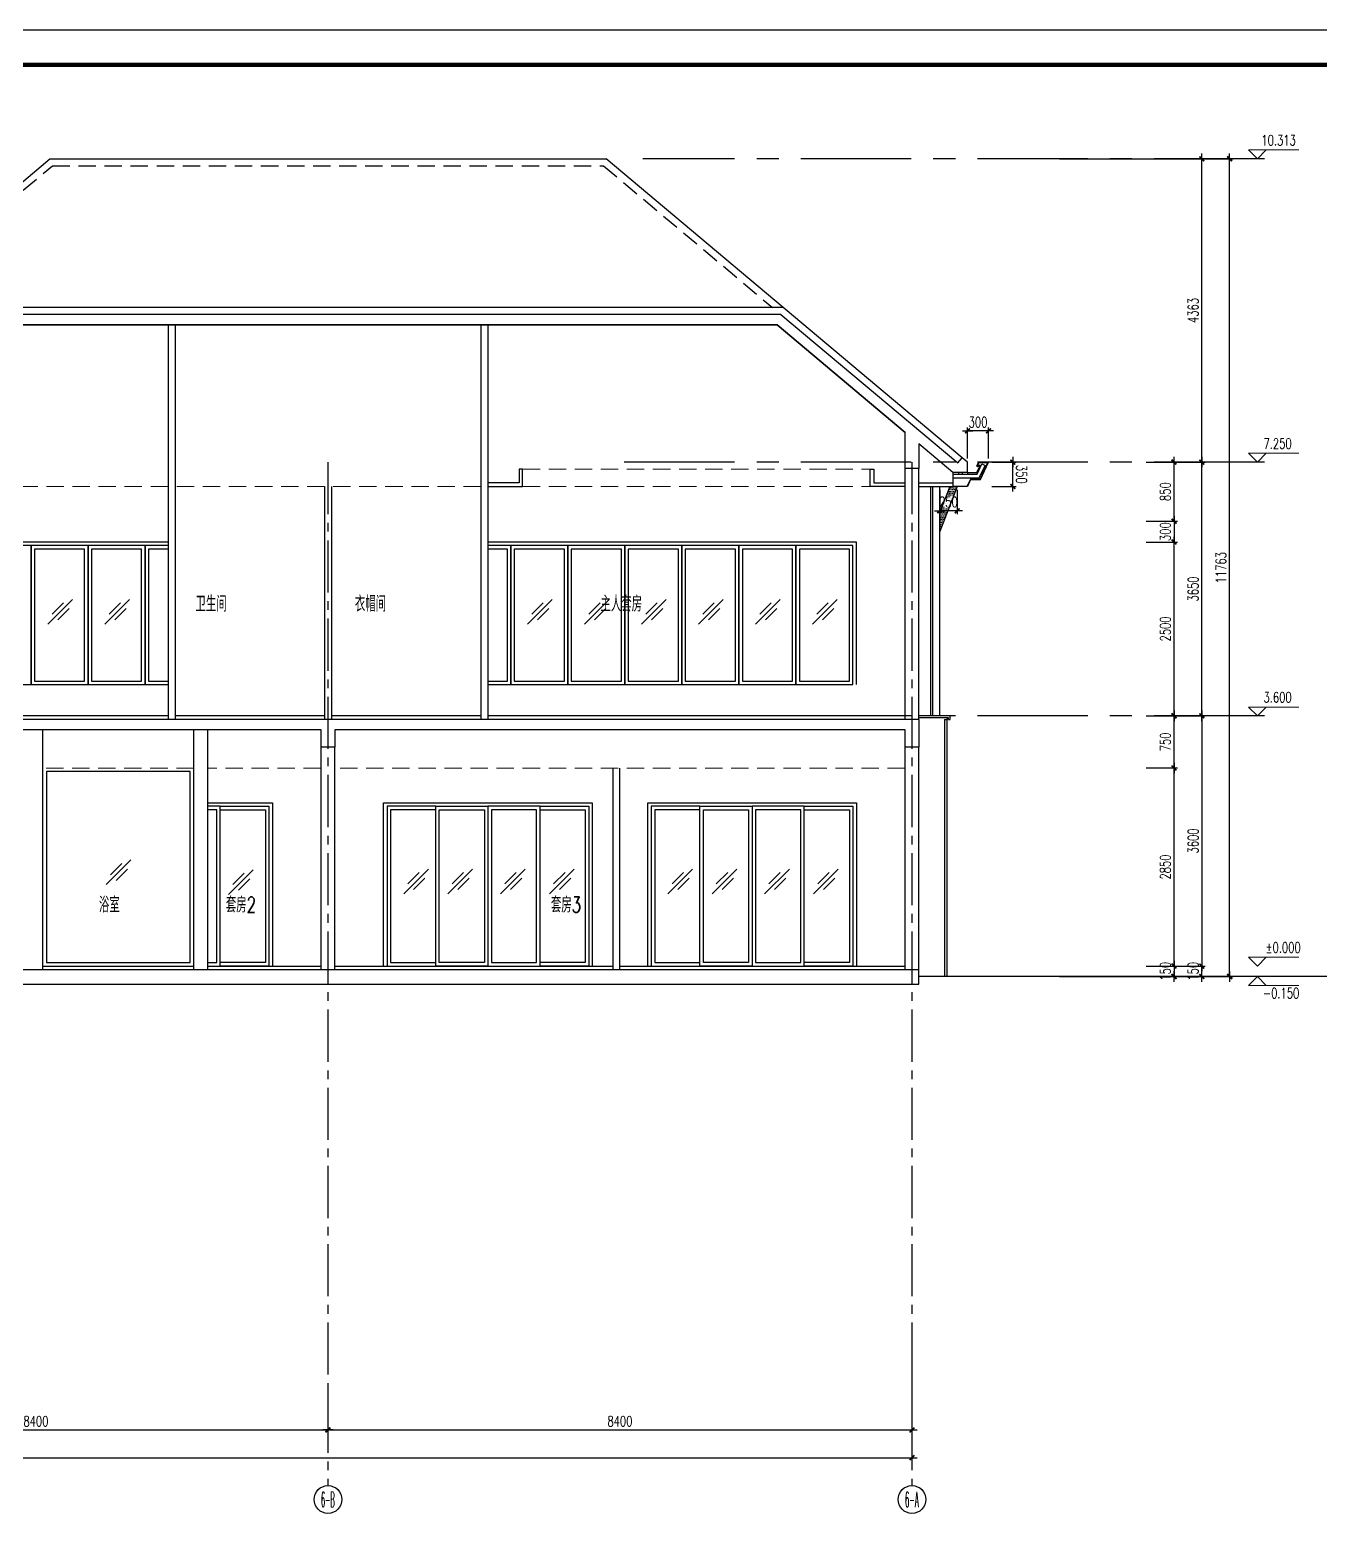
# Model space of a CAD drawing. Extents: x -395226 to -176901, y -140672 to 68263.
# Drawn here: x -244335 to -225782, y -106974 to -85367 of the extents above; entities that cross this region are included whole.
import ezdxf
from ezdxf.enums import TextEntityAlignment as Align

# ---------------------------------------------------------------- set-up
doc = ezdxf.new("R2010")
doc.units = 0
doc.header["$LTSCALE"] = 1000
doc.header["$MEASUREMENT"] = 0
for name, pattern in [('ACAD_ISO08W100', [36, 24, -3, 6, -3]), ('CENTER', [50.8, 31.75, -6.35, 6.35, -6.35]), ('HIDDEN', [0.375, 0.25, -0.125]), ('Plans$0$CENTER2', [1.125, 0.75, -0.125, 0.125, -0.125])]:
    doc.linetypes.add(name, pattern=pattern)
doc.layers.get('0').update_dxf_attribs({"linetype": 'CONTINUOUS'})
doc.layers.get('Defpoints').update_dxf_attribs({"linetype": 'CONTINUOUS'})
for name, color, linetype in [('A-AXIS', 3, 'CONTINUOUS'), ('A-AXIS-TEXT', 7, 'CONTINUOUS'), ('A-COLUMN', 1, 'CONTINUOUS'), ('A-DIM', 201, 'CONTINUOUS'), ('A-DOTE', 8, 'ACAD_ISO08W100'), ('A-FACADE', 5, 'CONTINUOUS'), ('A-FACADE-hatch', 252, 'CONTINUOUS'), ('A-FIN-GRAN', 34, 'CONTINUOUS'), ('A-FIN-METAL', 150, 'CONTINUOUS'), ('A-LINE', 8, 'CONTINUOUS'), ('A-PUB-DIM', 3, 'CONTINUOUS'), ('A-ROOF', 7, 'CONTINUOUS'), ('A-SITE', 7, 'CONTINUOUS'), ('A-TEXT-CN', 31, 'CONTINUOUS'), ('A-WINDOW', 4, 'CONTINUOUS'), ('FIN 03', 2, 'CONTINUOUS'), ('Plans$0$Grid', 9, 'Plans$0$CENTER2'), ('图框', 7, 'CONTINUOUS')]:
    doc.layers.add(name, color=color, linetype=linetype)
doc.layers.add('A-LEVEL', color=135, linetype='CONTINUOUS', lineweight=0)
doc.layers.add('A-STAIR', color=30, linetype='CONTINUOUS', lineweight=0)
doc.styles.add('COMPLEX', font='COMPLEX')
doc.styles.add('DIM_FONT', font='SIMPLEX', dxfattribs={"width": 0.7, "bigfont": 'GBCBIG'})
doc.styles.add('PRC-S', font='tjromans.shx', dxfattribs={"width": 0.7, "bigfont": 'tjhztxt.shx'})
doc.styles.add('TJHZTXT', font='tjromans.shx', dxfattribs={"width": 0.8, "bigfont": 'tjhztxt.shx'})
doc.styles.add('zjz', font='tjromans.shx', dxfattribs={"width": 0.7, "height": 500, "bigfont": 'tjhztxt.shx'})
doc.dimstyles.new('DIM100', dxfattribs={"dimscale": 100, "dimtxt": 3, "dimasz": 0.01, "dimexe": 1, "dimexo": 1, "dimgap": 1, "dimtad": 1, "dimdec": 0, "dimzin": 0, "dimdsep": 46, "dimtxsty": 'DIM_FONT', "dimblk1": '_DIMX', "dimblk2": '_DIMX', "dimsah": 1, "dimcen": 0.01, "dimclrd": 256, "dimclre": 256, "dimclrt": 7, "dimadec": 0, "dimazin": 0, "dimtfac": 1, "dimtdec": 0, "dimtix": 1, "dimtmove": 2, "dimatfit": 3, "dimldrblk": '_DIMX', "dimfxl": 0, "dimtolj": 1, "dimtzin": 5, "dimarcsym": 0})

# ---------------------------------------------------------------- blocks, each defined once
blk = doc.blocks.new('glass hatch')
at = {"color": 9}
for p, q in [((0, 0), (355, 355)), ((61, 143), (225, 306)), ((143, 61), (306, 225))]:
    blk.add_line(p, q, dxfattribs=at)
blk = doc.blocks.new('A$C2728210C')
for p, q in [((-930, 2350), (0, 2350)), ((0, 2350), (0, 0))]:
    blk.add_line(p, q)
for points in [[(-930, 0), (-750, 0), (-750, 2300), (-930, 2300)], [(-930, 50), (-800, 50), (-800, 2250), (-930, 2250)], [(-750, 2300), (-50, 2300), (-50, 0), (-750, 0)], [(-750, 2250), (-100, 2250), (-100, 50), (-750, 50)]]:
    blk.add_lwpolyline(points)
blk = doc.blocks.new('A$C53DC7198')
for p, q in [((0, 0), (0, 2350)), ((0, 2350), (3000, 2350)), ((3000, 2350), (3000, 0))]:
    blk.add_line(p, q)
at = {"color": 1}
blk.add_line((0, 0), (3000, 0), dxfattribs=at)
for points in [[(750, 2300), (50, 2300), (50, 0), (750, 0)], [(750, 2250), (100, 2250), (100, 50), (750, 50)], [(2250, 2300), (2950, 2300), (2950, 0), (2250, 0)], [(2250, 2250), (2900, 2250), (2900, 50), (2250, 50)]]:
    blk.add_lwpolyline(points)
for points in [[(750, 2300), (1500, 2300), (1500, 0), (750, 0)], [(800, 2250), (1450, 2250), (1450, 50), (800, 50)], [(2250, 2300), (1500, 2300), (1500, 0), (2250, 0)], [(2200, 2250), (1550, 2250), (1550, 50), (2200, 50)]]:
    blk.add_lwpolyline(points, close=True)
at = {"color": 9}
for p in [(289, 1040), (925, 1040), (1681, 1040), (2385, 1040)]:
    blk.add_blockref('glass hatch', p, dxfattribs=at)
blk = doc.blocks.new('_DIMX')
blk.add_line((-150, 0), (150, 0))
at = {"const_width": 50}
blk.add_lwpolyline([(-70, -70), (70, 70)], dxfattribs=at)
blk = doc.blocks.new('*D835')
at = {"layer": 'A-PUB-DIM', "lineweight": -2}
for p, q in [((-229529, -87220), (-227031, -87220)), ((-227081, -98983), (-227081, -87221)), ((-229529, -98983), (-227031, -98983))]:
    blk.add_line(p, q, dxfattribs=at)
at = {"layer": 'Defpoints', "color": 0}
for p in [(-229579, -87220), (-227081, -87220), (-229579, -98983)]:
    blk.add_point(p, dxfattribs=at)
at = {"layer": 'A-PUB-DIM', "lineweight": -2, "xscale": 0.5, "yscale": 0.5, "zscale": 0.5}
for p, rotation in [((-227081, -87220), 90), ((-227081, -98983), 270)]:
    blk.add_blockref('_DIMX', p, dxfattribs=dict(at, rotation=rotation))
at = {"layer": 'A-PUB-DIM', "insert": (-227206, -93102), "char_height": 150, "attachment_point": 5, "rotation": 90, "style": 'DIM_FONT'}
blk.add_mtext('\\A1;11763', dxfattribs=at)
blk = doc.blocks.new('*D836')
at = {"layer": 'A-PUB-DIM', "lineweight": -2}
for p, q in [((-228029, -95233), (-227431, -95233)), ((-227481, -95234), (-227481, -98833)), ((-228029, -98833), (-227431, -98833))]:
    blk.add_line(p, q, dxfattribs=at)
at = {"layer": 'Defpoints', "color": 0}
for p in [(-228079, -95233), (-228079, -98833), (-227481, -98833)]:
    blk.add_point(p, dxfattribs=at)
at = {"layer": 'A-PUB-DIM', "lineweight": -2, "xscale": 0.5, "yscale": 0.5, "zscale": 0.5}
for p, rotation in [((-227481, -95233), 90), ((-227481, -98833), 270)]:
    blk.add_blockref('_DIMX', p, dxfattribs=dict(at, rotation=rotation))
at = {"layer": 'A-PUB-DIM', "insert": (-227606, -97033), "char_height": 150, "attachment_point": 5, "rotation": 90, "style": 'DIM_FONT'}
blk.add_mtext('\\A1;3600', dxfattribs=at)
blk = doc.blocks.new('*D837')
at = {"layer": 'A-PUB-DIM', "lineweight": -2}
for p, q in [((-228029, -91583), (-227431, -91583)), ((-227481, -95233), (-227481, -91584)), ((-228029, -95233), (-227431, -95233))]:
    blk.add_line(p, q, dxfattribs=at)
at = {"layer": 'Defpoints', "color": 0}
for p in [(-228079, -91583), (-227481, -91583), (-228079, -95233)]:
    blk.add_point(p, dxfattribs=at)
at = {"layer": 'A-PUB-DIM', "lineweight": -2, "xscale": 0.5, "yscale": 0.5, "zscale": 0.5}
for p, rotation in [((-227481, -91583), 90), ((-227481, -95233), 270)]:
    blk.add_blockref('_DIMX', p, dxfattribs=dict(at, rotation=rotation))
at = {"layer": 'A-PUB-DIM', "insert": (-227606, -93408), "char_height": 150, "attachment_point": 5, "rotation": 90, "style": 'DIM_FONT'}
blk.add_mtext('\\A1;3650', dxfattribs=at)
blk = doc.blocks.new('A$C27EA7CCC')
at = {"layer": 'A-LEVEL', "linetype": 'ByBlock'}
blk.add_lwpolyline([(1018, 509), (509, 0), (0, 509), (2880, 509)], dxfattribs=at)
at = {"layer": 'A-LEVEL', "style": 'zjz', "width": 0.7}
for tag, p in [('-6.000（建筑）', (3635, 1346)), ('-6.300（结构）', (3635, 645))]:
    blk.add_attdef(tag, text='', height=600, dxfattribs=at).set_placement(p, align=Align.RIGHT)
blk = doc.blocks.new('*D838')
at = {"layer": 'A-PUB-DIM', "lineweight": -2}
for p, q in [((-228029, -98833), (-227431, -98833)), ((-227481, -98833), (-227481, -98832)), ((-227481, -98983), (-227481, -98833)), ((-228029, -98983), (-227431, -98983)), ((-227481, -98984), (-227481, -98984))]:
    blk.add_line(p, q, dxfattribs=at)
at = {"layer": 'Defpoints', "color": 0}
for p in [(-228079, -98833), (-227481, -98833), (-228079, -98983)]:
    blk.add_point(p, dxfattribs=at)
at = {"layer": 'A-PUB-DIM', "lineweight": -2, "xscale": 0.5, "yscale": 0.5, "zscale": 0.5}
for p, rotation in [((-227481, -98833), 270), ((-227481, -98983), 90)]:
    blk.add_blockref('_DIMX', p, dxfattribs=dict(at, rotation=rotation))
at = {"layer": 'A-PUB-DIM', "insert": (-227606, -98908), "char_height": 150, "attachment_point": 5, "rotation": 90, "style": 'DIM_FONT'}
blk.add_mtext('\\A1;150', dxfattribs=at)
blk = doc.blocks.new('*D839')
at = {"layer": 'A-DIM', "lineweight": -2}
for p, q in [((-228281, -95983), (-227831, -95983)), ((-227881, -98833), (-227881, -95984)), ((-228281, -98833), (-227831, -98833))]:
    blk.add_line(p, q, dxfattribs=at)
at = {"layer": 'Defpoints', "color": 0}
for p in [(-228331, -95983), (-227881, -95983), (-228331, -98833)]:
    blk.add_point(p, dxfattribs=at)
at = {"layer": 'A-DIM', "lineweight": -2, "xscale": 0.5, "yscale": 0.5, "zscale": 0.5}
for p, rotation in [((-227881, -95983), 90), ((-227881, -98833), 270)]:
    blk.add_blockref('_DIMX', p, dxfattribs=dict(at, rotation=rotation))
at = {"layer": 'A-DIM', "insert": (-228006, -97408), "char_height": 150, "attachment_point": 5, "rotation": 90, "style": 'DIM_FONT'}
blk.add_mtext('\\A1;2850', dxfattribs=at)
blk = doc.blocks.new('*D840')
at = {"layer": 'A-DIM', "lineweight": -2}
for p, q in [((-228281, -95233), (-227831, -95233)), ((-227881, -95983), (-227881, -95234)), ((-228281, -95983), (-227831, -95983))]:
    blk.add_line(p, q, dxfattribs=at)
at = {"layer": 'Defpoints', "color": 0}
for p in [(-228331, -95233), (-227881, -95233), (-228331, -95983)]:
    blk.add_point(p, dxfattribs=at)
at = {"layer": 'A-DIM', "lineweight": -2, "xscale": 0.5, "yscale": 0.5, "zscale": 0.5}
for p, rotation in [((-227881, -95233), 90), ((-227881, -95983), 270)]:
    blk.add_blockref('_DIMX', p, dxfattribs=dict(at, rotation=rotation))
at = {"layer": 'A-DIM', "insert": (-228006, -95608), "char_height": 150, "attachment_point": 5, "rotation": 90, "style": 'DIM_FONT'}
blk.add_mtext('\\A1;750', dxfattribs=at)
blk = doc.blocks.new('*D841')
at = {"layer": 'A-PUB-DIM', "lineweight": -2}
for p, q in [((-228029, -87220), (-227431, -87220)), ((-227481, -91583), (-227481, -87221)), ((-228029, -91583), (-227431, -91583))]:
    blk.add_line(p, q, dxfattribs=at)
at = {"layer": 'Defpoints', "color": 0}
for p in [(-228079, -87220), (-227481, -87220), (-228079, -91583)]:
    blk.add_point(p, dxfattribs=at)
at = {"layer": 'A-PUB-DIM', "lineweight": -2, "xscale": 0.5, "yscale": 0.5, "zscale": 0.5}
for p, rotation in [((-227481, -87220), 90), ((-227481, -91583), 270)]:
    blk.add_blockref('_DIMX', p, dxfattribs=dict(at, rotation=rotation))
at = {"layer": 'A-PUB-DIM', "insert": (-227606, -89402), "char_height": 150, "attachment_point": 5, "rotation": 90, "style": 'DIM_FONT'}
blk.add_mtext('\\A1;4363', dxfattribs=at)
blk = doc.blocks.new('*D860')
at = {"layer": 'A-DIM', "lineweight": -2}
for p, q in [((-228281, -98833), (-227831, -98833)), ((-227881, -98833), (-227881, -98832)), ((-227881, -98833), (-227881, -98983)), ((-228281, -98983), (-227831, -98983)), ((-227881, -98984), (-227881, -98984))]:
    blk.add_line(p, q, dxfattribs=at)
at = {"layer": 'Defpoints', "color": 0}
for p in [(-228331, -98833), (-228331, -98983), (-227881, -98983)]:
    blk.add_point(p, dxfattribs=at)
at = {"layer": 'A-DIM', "lineweight": -2, "xscale": 0.5, "yscale": 0.5, "zscale": 0.5}
for p, rotation in [((-227881, -98833), 270), ((-227881, -98983), 90)]:
    blk.add_blockref('_DIMX', p, dxfattribs=dict(at, rotation=rotation))
at = {"layer": 'A-DIM', "insert": (-228006, -98908), "char_height": 150, "attachment_point": 5, "rotation": 90, "style": 'DIM_FONT'}
blk.add_mtext('\\A1;150', dxfattribs=at)
blk = doc.blocks.new('*D865')
at = {"layer": 'A-DIM', "lineweight": -2}
for p, q in [((-228281, -92733), (-227831, -92733)), ((-227881, -95233), (-227881, -92734)), ((-228281, -95233), (-227831, -95233))]:
    blk.add_line(p, q, dxfattribs=at)
at = {"layer": 'Defpoints', "color": 0}
for p in [(-228331, -92733), (-227881, -92733), (-228331, -95233)]:
    blk.add_point(p, dxfattribs=at)
at = {"layer": 'A-DIM', "lineweight": -2, "xscale": 0.5, "yscale": 0.5, "zscale": 0.5}
for p, rotation in [((-227881, -92733), 90), ((-227881, -95233), 270)]:
    blk.add_blockref('_DIMX', p, dxfattribs=dict(at, rotation=rotation))
at = {"layer": 'A-DIM', "insert": (-228006, -93983), "char_height": 150, "attachment_point": 5, "rotation": 90, "style": 'DIM_FONT'}
blk.add_mtext('\\A1;2500', dxfattribs=at)
blk = doc.blocks.new('*D863')
at = {"layer": 'A-DIM', "lineweight": -2}
for p, q in [((-228281, -92433), (-227831, -92433)), ((-227881, -92433), (-227881, -92432)), ((-227881, -92433), (-227881, -92733)), ((-228281, -92733), (-227831, -92733)), ((-227881, -92734), (-227881, -92734))]:
    blk.add_line(p, q, dxfattribs=at)
at = {"layer": 'Defpoints', "color": 0}
for p in [(-228331, -92433), (-228331, -92733), (-227881, -92733)]:
    blk.add_point(p, dxfattribs=at)
at = {"layer": 'A-DIM', "lineweight": -2, "xscale": 0.5, "yscale": 0.5, "zscale": 0.5}
for p, rotation in [((-227881, -92433), 270), ((-227881, -92733), 90)]:
    blk.add_blockref('_DIMX', p, dxfattribs=dict(at, rotation=rotation))
at = {"layer": 'A-DIM', "insert": (-228006, -92583), "char_height": 150, "attachment_point": 5, "rotation": 90, "style": 'DIM_FONT'}
blk.add_mtext('\\A1;300', dxfattribs=at)
blk = doc.blocks.new('*D864')
at = {"layer": 'A-DIM', "lineweight": -2}
for p, q in [((-228281, -91583), (-227831, -91583)), ((-227881, -92433), (-227881, -91584)), ((-228281, -92433), (-227831, -92433))]:
    blk.add_line(p, q, dxfattribs=at)
at = {"layer": 'Defpoints', "color": 0}
for p in [(-228331, -91583), (-227881, -91583), (-228331, -92433)]:
    blk.add_point(p, dxfattribs=at)
at = {"layer": 'A-DIM', "lineweight": -2, "xscale": 0.5, "yscale": 0.5, "zscale": 0.5}
for p, rotation in [((-227881, -91583), 90), ((-227881, -92433), 270)]:
    blk.add_blockref('_DIMX', p, dxfattribs=dict(at, rotation=rotation))
at = {"layer": 'A-DIM', "insert": (-228006, -92008), "char_height": 150, "attachment_point": 5, "rotation": 90, "style": 'DIM_FONT'}
blk.add_mtext('\\A1;850', dxfattribs=at)
blk = doc.blocks.new('*D876')
at = {"layer": 'A-PUB-DIM', "lineweight": -2}
for p, q in [((-248450, -104956), (-248450, -105556)), ((-240050, -104956), (-240050, -105556)), ((-248449, -105506), (-240050, -105506))]:
    blk.add_line(p, q, dxfattribs=at)
at = {"layer": 'Defpoints', "color": 0}
for p in [(-248450, -104906), (-240050, -104906), (-240050, -105506)]:
    blk.add_point(p, dxfattribs=at)
at = {"layer": 'A-PUB-DIM', "lineweight": -2, "xscale": 0.5, "yscale": 0.5, "zscale": 0.5, "rotation": 180}
blk.add_blockref('_DIMX', (-248450, -105506), dxfattribs=at)
at = {"layer": 'A-PUB-DIM', "lineweight": -2, "xscale": 0.5, "yscale": 0.5, "zscale": 0.5}
blk.add_blockref('_DIMX', (-240050, -105506), dxfattribs=at)
at = {"layer": 'A-PUB-DIM', "insert": (-244250, -105381), "char_height": 150, "attachment_point": 5, "style": 'DIM_FONT'}
blk.add_mtext('\\A1;8400', dxfattribs=at)
blk = doc.blocks.new('*D877')
at = {"layer": 'A-PUB-DIM', "lineweight": -2}
for p, q in [((-240050, -104956), (-240050, -105556)), ((-231650, -104956), (-231650, -105556)), ((-240049, -105506), (-231650, -105506))]:
    blk.add_line(p, q, dxfattribs=at)
at = {"layer": 'Defpoints', "color": 0}
for p in [(-240050, -104906), (-231650, -104906), (-231650, -105506)]:
    blk.add_point(p, dxfattribs=at)
at = {"layer": 'A-PUB-DIM', "lineweight": -2, "xscale": 0.5, "yscale": 0.5, "zscale": 0.5, "rotation": 180}
blk.add_blockref('_DIMX', (-240050, -105506), dxfattribs=at)
at = {"layer": 'A-PUB-DIM', "lineweight": -2, "xscale": 0.5, "yscale": 0.5, "zscale": 0.5}
blk.add_blockref('_DIMX', (-231650, -105506), dxfattribs=at)
at = {"layer": 'A-PUB-DIM', "insert": (-235850, -105381), "char_height": 150, "attachment_point": 5, "style": 'DIM_FONT'}
blk.add_mtext('\\A1;8400', dxfattribs=at)
blk = doc.blocks.new('*D878')
at = {"layer": 'A-PUB-DIM', "lineweight": -2}
for p, q in [((-261890, -104648), (-261890, -105956)), ((-231650, -104648), (-231650, -105956)), ((-261889, -105906), (-231650, -105906))]:
    blk.add_line(p, q, dxfattribs=at)
at = {"layer": 'Defpoints', "color": 0}
for p in [(-261890, -104598), (-231650, -104598), (-231650, -105906)]:
    blk.add_point(p, dxfattribs=at)
at = {"layer": 'A-PUB-DIM', "lineweight": -2, "xscale": 0.5, "yscale": 0.5, "zscale": 0.5, "rotation": 180}
blk.add_blockref('_DIMX', (-261890, -105906), dxfattribs=at)
at = {"layer": 'A-PUB-DIM', "lineweight": -2, "xscale": 0.5, "yscale": 0.5, "zscale": 0.5}
blk.add_blockref('_DIMX', (-231650, -105906), dxfattribs=at)
at = {"layer": 'A-PUB-DIM', "insert": (-246770, -105781), "char_height": 150, "attachment_point": 5, "style": 'DIM_FONT'}
blk.add_mtext('\\A1;30240', dxfattribs=at)
blk = doc.blocks.new('_AXISO')
blk.add_circle((0, 0), 0.5)
at = {"layer": 'A-AXIS-TEXT', "style": 'COMPLEX', "width": 1.041667}
blk.add_attdef('A', text='', height=0.56, dxfattribs=at).set_placement((-0.25, -0.28), (0.25, -0.28), align=Align.FIT)
blk = doc.blocks.new('*D881')
at = {"layer": 'A-DIM', "lineweight": -2}
for p, q in [((-230500, -91583), (-230150, -91583)), ((-230200, -91583), (-230200, -91582)), ((-230200, -91933), (-230200, -91583)), ((-230500, -91933), (-230150, -91933)), ((-230200, -91934), (-230200, -91934))]:
    blk.add_line(p, q, dxfattribs=at)
at = {"layer": 'Defpoints', "color": 0}
for p in [(-230550, -91583), (-230200, -91583), (-230550, -91933)]:
    blk.add_point(p, dxfattribs=at)
at = {"layer": 'A-DIM', "lineweight": -2, "xscale": 0.5, "yscale": 0.5, "zscale": 0.5}
for p, rotation in [((-230200, -91583), 270), ((-230200, -91933), 90)]:
    blk.add_blockref('_DIMX', p, dxfattribs=dict(at, rotation=rotation))
at = {"layer": 'A-DIM', "insert": (-230075, -91758), "char_height": 150, "attachment_point": 5, "rotation": 270, "style": 'DIM_FONT'}
blk.add_mtext('\\A1;350', dxfattribs=at)
blk = doc.blocks.new('*D882')
at = {"layer": 'A-DIM', "lineweight": -2}
for p, q in [((-230850, -91133), (-230851, -91133)), ((-230850, -91533), (-230850, -91083)), ((-230550, -91133), (-230850, -91133)), ((-230550, -91533), (-230550, -91083)), ((-230549, -91133), (-230549, -91133))]:
    blk.add_line(p, q, dxfattribs=at)
at = {"layer": 'Defpoints', "color": 0}
for p in [(-230850, -91133), (-230850, -91583), (-230550, -91583)]:
    blk.add_point(p, dxfattribs=at)
at = {"layer": 'A-DIM', "lineweight": -2, "xscale": 0.5, "yscale": 0.5, "zscale": 0.5}
for p, rotation in [((-230850, -91133), 1.109377472894474e-11), ((-230550, -91133), 180.0000000000111)]:
    blk.add_blockref('_DIMX', p, dxfattribs=dict(at, rotation=rotation))
at = {"layer": 'A-DIM', "insert": (-230700, -91008), "char_height": 150, "attachment_point": 5, "style": 'DIM_FONT'}
blk.add_mtext('\\A1;300', dxfattribs=at)
blk = doc.blocks.new('*D887')
at = {"layer": 'A-DIM', "lineweight": -2}
for p, q in [((-231250, -91983), (-231250, -92333)), ((-231000, -91983), (-231000, -92333)), ((-231250, -92283), (-231251, -92283)), ((-231000, -92283), (-231250, -92283)), ((-230999, -92283), (-230999, -92283))]:
    blk.add_line(p, q, dxfattribs=at)
at = {"layer": 'Defpoints', "color": 0}
for p in [(-231250, -91933), (-231000, -91933), (-231250, -92283)]:
    blk.add_point(p, dxfattribs=at)
at = {"layer": 'A-DIM', "lineweight": -2, "xscale": 0.5, "yscale": 0.5, "zscale": 0.5}
for p, rotation in [((-231250, -92283), 4.669054272388442e-10), ((-231000, -92283), 180.0000000004669)]:
    blk.add_blockref('_DIMX', p, dxfattribs=dict(at, rotation=rotation))
at = {"layer": 'A-DIM', "insert": (-231125, -92158), "char_height": 150, "attachment_point": 5, "style": 'DIM_FONT'}
blk.add_mtext('\\A1;250', dxfattribs=at)
blk = doc.blocks.new('TJAD_TK_A0')
at = {"layer": '图框'}
blk.add_line((2162, 399.3), (973, 399.3), dxfattribs=at)
at = {"layer": '图框', "const_width": 1.2}
blk.add_lwpolyline([(2152, -431.7), (2152, 389.3), (998, 389.3), (998, -431.7)], close=True, dxfattribs=at)

msp = doc.modelspace()

# ---------------------------------------------------------------- hatches: boundary and pattern name
at = {"layer": 'A-FACADE-hatch'}
h = msp.add_hatch(dxfattribs=at)
h.set_pattern_fill('DOTS', color=256, scale=400, style=0)
h.set_pattern_definition([(180, (-230949.665, -105053.78), (-12.5, 25), [0, -25])])
h.paths.add_polyline_path([(-231106.8, -91933.4), (-230999.7, -91933.4), (-231249.7, -92583.4), (-231249.7, -92304.9)])

# ---------------------------------------------------------------- linework, layer by layer
at = {"layer": 'A-COLUMN'}
for p, q in [((-233536.1, -89459.8), (-246563.3, -89459.8)), ((-233590.7, -89609.8), (-231749.7, -91154.6)), ((-233536.1, -89459.8), (-230990.5, -91595.7)), ((-231059.8, -91733.4), (-231549.7, -91322.4)), ((-230990.5, -91595.7), (-230926.3, -91519.1)), ((-230849.7, -91733.4), (-231059.8, -91733.4)), ((-231549.7, -95283.4), (-258889.7, -95283.4)), ((-248549.7, -98883.4), (-231549.7, -98883.4)), ((-231549.7, -99093.4), (-231549.7, -98883.4))]:
    msp.add_line(p, q, dxfattribs=at)
for points in [[(-248349.7, -91154.6), (-246508.7, -89609.8), (-233590.7, -89609.8)], [(-231749.7, -91154.6), (-233590.7, -89609.8), (-246508.7, -89609.8)], [(-231549.7, -91322.4), (-231549.7, -91676.6), (-231749.7, -91676.6), (-231749.7, -91154.6)], [(-230849.7, -91733.4), (-230849.7, -91583.4), (-230926.3, -91519.1)], [(-231549.7, -95283.4), (-231549.7, -95683.4), (-231749.7, -95683.4), (-231749.7, -95433.4)], [(-240149.7, -95433.4), (-248349.7, -95433.4)], [(-239949.7, -95433.4), (-239949.7, -95683.4), (-240149.7, -95683.4), (-240149.7, -95433.4)], [(-231749.7, -95433.4), (-239949.7, -95433.4)], [(-249049.7, -103543.4), (-248249.7, -103543.4), (-248249.7, -99093.4), (-231549.7, -99093.4)]]:
    msp.add_lwpolyline(points, dxfattribs=at)
at = {"layer": 'A-DOTE', "linetype": 'CENTER', "ltscale": 0.05}
for p, q in [((-226580.5, -87220.1), (-235521.4, -87220.1)), ((-226580.5, -91583.4), (-236005.5, -91583.4)), ((-226580.5, -95233.4), (-235455.5, -95233.4))]:
    msp.add_line(p, q, dxfattribs=at)
at = {"layer": 'A-FACADE'}
for p, q in [((-242349.7, -95233.4), (-258889.7, -95233.4)), ((-240099.7, -95233.4), (-242249.7, -95233.4)), ((-237849.7, -95233.4), (-239999.7, -95233.4)), ((-231749.7, -95233.4), (-237749.7, -95233.4)), ((-244149.7, -98833.4), (-241979.7, -98833.4)), ((-241779.7, -98833.4), (-240149.7, -98833.4)), ((-239949.7, -98833.4), (-235949.7, -98833.4)), ((-235849.7, -98833.4), (-231749.7, -98833.4))]:
    msp.add_line(p, q, dxfattribs=at)
for points in [[(-237749.7, -91933.4), (-237249.7, -91933.4), (-237249.7, -91683.4), (-237299.7, -91683.4), (-237299.7, -91883.4), (-237749.7, -91883.4)], [(-231749.7, -91933.4), (-232249.7, -91933.4), (-232249.7, -91683.4), (-232199.7, -91683.4), (-232199.7, -91883.4), (-231749.7, -91883.4)]]:
    msp.add_lwpolyline(points, dxfattribs=at)
at = {"layer": 'A-FIN-GRAN'}
for p, q in [((-231379.7, -95233.4), (-231379.7, -91933.4)), ((-231349.7, -95233.4), (-231349.7, -91933.4)), ((-231249.7, -95233.4), (-231249.7, -91933.4)), ((-231179.7, -95283.4), (-231179.7, -98983.4)), ((-231179.7, -95283.4), (-231149.7, -95283.4)), ((-231149.7, -95283.4), (-231149.7, -98983.4))]:
    msp.add_line(p, q, dxfattribs=at)
for points in [[(-231124.7, -95283.4), (-231099.7, -95283.4), (-231099.7, -95233.4), (-231549.7, -95233.4)], [(-231124.7, -95283.4), (-231124.7, -95263.4), (-231549.7, -95263.4)]]:
    msp.add_lwpolyline(points, dxfattribs=at)
msp.add_arc((-231137.2, -95283.4), 12.5, 0, 180, dxfattribs=at)
at = {"layer": 'A-FIN-METAL'}
for p, q in [((-230718.1, -91641.2), (-230692.5, -91586.3)), ((-230714, -91758.4), (-230644.1, -91608.4)), ((-230711.5, -91638.7), (-230689.3, -91591.2)), ((-230692.5, -91586.3), (-230549.7, -91583.4)), ((-230689.3, -91591.2), (-230557.6, -91588.6)), ((-230669.4, -91828.4), (-230557.6, -91588.6)), ((-230666.2, -91833.4), (-230549.7, -91583.4)), ((-230644.1, -91608.4), (-230598.8, -91629.6)), ((-231059.8, -91733.4), (-231059.8, -91933.4)), ((-231059.8, -91758.4), (-230714, -91758.4)), ((-231059.8, -91808.4), (-230682.2, -91808.4)), ((-230979.8, -91733.4), (-230979.8, -91758.4)), ((-230929.2, -91733.4), (-230929.2, -91758.4)), ((-230849.7, -91733.4), (-230718.9, -91733.4)), ((-230849.7, -91733.4), (-230849.7, -91758.4)), ((-230718.9, -91733.4), (-230671.2, -91631)), ((-230696.1, -91651.4), (-230718.1, -91641.2)), ((-230698.5, -91644.8), (-230711.5, -91638.7)), ((-230688.4, -91623), (-230698.5, -91644.8)), ((-230683.9, -91625.1), (-230696.1, -91651.4)), ((-230688.4, -91623), (-230671.2, -91631)), ((-230682.2, -91808.4), (-230598.8, -91629.6)), ((-231059.8, -91928.4), (-230856.1, -91928.4)), ((-230852.9, -91933.4), (-231059.8, -91933.4)), ((-230809.4, -91828.4), (-230856.1, -91928.4)), ((-230806.2, -91833.4), (-230852.9, -91933.4)), ((-230809.4, -91828.4), (-230669.4, -91828.4)), ((-230806.2, -91833.4), (-230666.2, -91833.4))]:
    msp.add_line(p, q, dxfattribs=at)
at = {"layer": 'A-LINE', "color": 8}
for p, q in [((-249173.1, -91519.1), (-244049.7, -87220.1)), ((-244049.7, -87220.1), (-236049.7, -87220.1)), ((-230926.3, -91519.1), (-236049.7, -87220.1)), ((-233499.7, -89359.8), (-246599.7, -89359.8))]:
    msp.add_line(p, q, dxfattribs=at)
at = {"layer": 'A-LINE'}
for p, q in [((-230999.7, -91933.4), (-231249.7, -92583.4)), ((-231106.8, -91933.4), (-231249.7, -92304.9))]:
    msp.add_line(p, q, dxfattribs=at)
at = {"layer": 'A-ROOF', "color": 8, "linetype": 'HIDDEN'}
msp.add_lwpolyline([(-246444.1, -89359.8), (-244013.3, -87320.1), (-236086.1, -87320.1), (-233655.2, -89359.8)], dxfattribs=at)
at = {"layer": 'A-SITE', "ltscale": 0.05}
msp.add_lwpolyline([(-219794.7, -98983.4), (-231549.7, -98983.4)], dxfattribs=at)
at = {"layer": 'A-STAIR', "linetype": 'HIDDEN'}
for p, q in [((-237849.7, -91933.4), (-248349.7, -91933.4)), ((-241979.7, -95983.4), (-244149.7, -95983.4)), ((-240149.7, -95983.4), (-241779.7, -95983.4)), ((-231749.7, -95983.4), (-239949.7, -95983.4))]:
    msp.add_line(p, q, dxfattribs=at)
for points in [[(-237249.7, -91683.4), (-232249.7, -91683.4)], [(-237249.7, -91933.4), (-232249.7, -91933.4)]]:
    msp.add_lwpolyline(points, dxfattribs=at)
at = {"layer": 'A-WINDOW'}
msp.add_line((-232449.7, -94783.4), (-232449.7, -92733.4), dxfattribs=at)
for points in [[(-242349.7, -92733.4), (-247649.7, -92733.4)], [(-242349.7, -92783.4), (-242679.7, -92783.4), (-242679.7, -94783.4), (-242349.7, -94783.4)], [(-242349.7, -92833.4), (-242629.7, -92833.4), (-242629.7, -94733.4), (-242349.7, -94733.4)], [(-232449.7, -92733.4), (-237749.7, -92733.4)], [(-237749.7, -94783.4), (-237419.7, -94783.4), (-237419.7, -92783.4), (-237749.7, -92783.4)], [(-237749.7, -94733.4), (-237469.7, -94733.4), (-237469.7, -92833.4), (-237749.7, -92833.4)]]:
    msp.add_lwpolyline(points, dxfattribs=at)
for points in [[(-245139.7, -94783.4), (-244319.7, -94783.4), (-244319.7, -92783.4), (-245139.7, -92783.4)], [(-244319.7, -94783.4), (-243499.7, -94783.4), (-243499.7, -92783.4), (-244319.7, -92783.4)], [(-244269.7, -94733.4), (-243549.7, -94733.4), (-243549.7, -92833.4), (-244269.7, -92833.4)], [(-243499.7, -94783.4), (-242679.7, -94783.4), (-242679.7, -92783.4), (-243499.7, -92783.4)], [(-243449.7, -94733.4), (-242729.7, -94733.4), (-242729.7, -92833.4), (-243449.7, -92833.4)], [(-237419.7, -94783.4), (-236599.7, -94783.4), (-236599.7, -92783.4), (-237419.7, -92783.4)], [(-237369.7, -94733.4), (-236649.7, -94733.4), (-236649.7, -92833.4), (-237369.7, -92833.4)], [(-236599.7, -94783.4), (-235779.7, -94783.4), (-235779.7, -92783.4), (-236599.7, -92783.4)], [(-236549.7, -94733.4), (-235829.7, -94733.4), (-235829.7, -92833.4), (-236549.7, -92833.4)], [(-235779.7, -94783.4), (-234959.7, -94783.4), (-234959.7, -92783.4), (-235779.7, -92783.4)], [(-235729.7, -94733.4), (-235009.7, -94733.4), (-235009.7, -92833.4), (-235729.7, -92833.4)], [(-234959.7, -94783.4), (-234139.7, -94783.4), (-234139.7, -92783.4), (-234959.7, -92783.4)], [(-234909.7, -94733.4), (-234189.7, -94733.4), (-234189.7, -92833.4), (-234909.7, -92833.4)], [(-234139.7, -94783.4), (-233319.7, -94783.4), (-233319.7, -92783.4), (-234139.7, -92783.4)], [(-234089.7, -94733.4), (-233369.7, -94733.4), (-233369.7, -92833.4), (-234089.7, -92833.4)], [(-233319.7, -94783.4), (-232499.7, -94783.4), (-232499.7, -92783.4), (-233319.7, -92783.4)], [(-233269.7, -94733.4), (-232549.7, -94733.4), (-232549.7, -92833.4), (-233269.7, -92833.4)], [(-242029.7, -96033.4), (-244099.7, -96033.4), (-244099.7, -98783.4), (-242029.7, -98783.4)]]:
    msp.add_lwpolyline(points, close=True, dxfattribs=at)
at = {"layer": 'FIN 03'}
for p, q in [((-242349.7, -89609.8), (-242349.7, -95283.4)), ((-242249.7, -89609.8), (-242249.7, -95283.4)), ((-237849.7, -89609.8), (-237849.7, -95283.4)), ((-237749.7, -89609.8), (-237749.7, -95283.4)), ((-231749.7, -95283.4), (-231749.7, -91676.6)), ((-231549.7, -95283.4), (-231549.7, -91676.6)), ((-240099.7, -91933.4), (-240099.7, -95283.4)), ((-239999.7, -91933.4), (-239999.7, -95283.4)), ((-231549.7, -91883.4), (-231059.8, -91883.4)), ((-231549.7, -91933.4), (-231059.8, -91933.4)), ((-244149.7, -98883.4), (-244149.7, -95433.4)), ((-241979.7, -98883.4), (-241979.7, -95433.4)), ((-241779.7, -98883.4), (-241779.7, -95433.4)), ((-240149.7, -98883.4), (-240149.7, -95683.4)), ((-239949.7, -98883.4), (-239949.7, -95683.4)), ((-231749.7, -98883.4), (-231749.7, -95683.4)), ((-231549.7, -98883.4), (-231549.7, -95683.4)), ((-235949.7, -98883.4), (-235949.7, -95983.4)), ((-235849.7, -98883.4), (-235849.7, -95983.4))]:
    msp.add_line(p, q, dxfattribs=at)
at = {"layer": 'Plans$0$Grid', "color": 8}
for p, q in [((-240049.7, -91583.4), (-240049.7, -106306.4)), ((-231649.7, -91583.4), (-231649.7, -106306.4))]:
    msp.add_line(p, q, dxfattribs=at)

# ---------------------------------------------------------------- block references
at = {"layer": 'A-AXIS'}
ref = msp.add_blockref('_AXISO', (-240049.7, -106506.4), dxfattribs=dict(at, xscale=400.0000000232831, yscale=399.9999999941792, zscale=400))
ref.add_attrib('A', '6-B', dxfattribs={"layer": 'A-AXIS-TEXT', "height": 224, "style": 'COMPLEX', "width": 0.292092}).set_placement((-240149.7, -106618.4), (-239953.4, -106618.4), align=Align.FIT)
ref = msp.add_blockref('_AXISO', (-231649.7, -106506.4), dxfattribs=dict(at, xscale=400.0000000232831, yscale=399.9999999941792, zscale=400))
ref.add_attrib('A', '6-A', dxfattribs={"layer": 'A-AXIS-TEXT', "height": 224, "style": 'COMPLEX', "width": 0.287528}).set_placement((-231749.7, -106618.4), (-231553.4, -106618.4), align=Align.FIT)
at = {"layer": 'A-LEVEL', "linetype": 'ByBlock'}
ref = msp.add_blockref('A$C27EA7CCC', (-226807.8, -87220.1), dxfattribs=dict(at, xscale=0.25, yscale=0.25, zscale=0.25))
ref.add_attrib('-6.000（建筑）', '10.313', dxfattribs={"height": 150, "style": 'TJHZTXT', "width": 0.7}).set_placement((-226128.6, -87027.7), align=Align.RIGHT)
ref = msp.add_blockref('A$C27EA7CCC', (-226807.8, -91583.4), dxfattribs=dict(at, xscale=0.25, yscale=0.25, zscale=0.25))
ref.add_attrib('-6.000（建筑）', '7.250', dxfattribs={"height": 150, "style": 'TJHZTXT', "width": 0.7}).set_placement((-226188.6, -91391), align=Align.RIGHT)
ref = msp.add_blockref('A$C27EA7CCC', (-226807.8, -95233.4), dxfattribs=dict(at, xscale=0.25, yscale=0.25, zscale=0.25))
ref.add_attrib('-6.000（建筑）', '3.600', dxfattribs={"height": 150, "style": 'TJHZTXT', "width": 0.7}).set_placement((-226188.6, -95041), align=Align.RIGHT)
ref = msp.add_blockref('A$C27EA7CCC', (-226807.8, -98833.4), dxfattribs=dict(at, xscale=0.25, yscale=0.25, zscale=0.25))
ref.add_attrib('-6.000（建筑）', '%%p0.000', dxfattribs={"height": 150, "style": 'TJHZTXT', "width": 0.7}).set_placement((-226058.6, -98641), align=Align.RIGHT)
ref = msp.add_blockref('A$C27EA7CCC', (-226807.8, -98983.9), dxfattribs=dict(at, xscale=-0.25, yscale=0.25, zscale=0.25, rotation=180))
ref.add_attrib('-6.000（建筑）', '-0.150', dxfattribs={"height": 150, "style": 'TJHZTXT', "width": 0.7}).set_placement((-226078.6, -99297.5), align=Align.RIGHT)
at = {"layer": 'A-WINDOW'}
for name, p in [('glass hatch', (-244079.5, -93914.2)), ('glass hatch', (-243259.5, -93914.2)), ('glass hatch', (-237179.5, -93914.2)), ('glass hatch', (-236359.5, -93914.2)), ('glass hatch', (-235539.5, -93914.2)), ('glass hatch', (-234719.5, -93914.2)), ('glass hatch', (-233899.5, -93914.2)), ('glass hatch', (-233079.5, -93914.2)), ('A$C2728210C', (-240849.7, -98833.4)), ('A$C53DC7198', (-239249.7, -98833.4)), ('A$C53DC7198', (-235449.7, -98833.4)), ('glass hatch', (-243240, -97661.5)), ('glass hatch', (-241481, -97803.9))]:
    msp.add_blockref(name, p, dxfattribs=at)
at = {"layer": '图框', "xscale": 50, "yscale": 50, "zscale": 50}
msp.add_blockref('TJAD_TK_A0', (-323394.7, -105332.1), dxfattribs=at)

# ---------------------------------------------------------------- texts
at = {"layer": 'A-TEXT-CN', "style": 'PRC-S', "width": 0.7}
for s, p in [('卫生间', (-241955.2, -93734.7)), ('衣帽间', (-239662.8, -93734.7)), ('主人套房', (-236130.6, -93734.7)), ('浴室', (-243343.8, -98063.1)), ('套房2', (-241518.7, -98063.1)), ('套房3', (-236843.1, -98063.1))]:
    msp.add_text(s, height=225, dxfattribs=at).set_placement(p)

# ---------------------------------------------------------------- dimensions: what is measured, and where the dimension line sits
at = {"layer": 'A-DIM'}
for p1, p2, distance, picture, middle in [((-230549.7, -91583.4), (-230849.7, -91583.4), -450, '*D882', (-230699.7, -91008.4)), ((-230549.7, -91933.4), (-230549.7, -91583.4), -350, '*D881', (-230074.7, -91758.4)), ((-228330.5, -92433.4), (-228330.5, -91583.4), -450, '*D864', (-228005.5, -92008.4)), ((-230999.7, -91933.4), (-231249.7, -91933.4), 350, '*D887', (-231124.7, -92158.4)), ((-228330.5, -92433.4), (-228330.5, -92733.4), 450, '*D863', (-228005.5, -92583.4)), ((-228330.5, -95233.4), (-228330.5, -92733.4), -450, '*D865', (-228005.5, -93983.4)), ((-228330.5, -95983.4), (-228330.5, -95233.4), -450, '*D840', (-228005.5, -95608.4)), ((-228330.5, -98833.4), (-228330.5, -95983.4), -450, '*D839', (-228005.5, -97408.4)), ((-228330.5, -98833.4), (-228330.5, -98983.4), 450, '*D860', (-228005.5, -98908.4))]:
    dim = msp.add_aligned_dim(p1=p1, p2=p2, distance=distance, dimstyle='DIM100', override={"dimscale": 50, "dimclrt": 256}, dxfattribs=at)
    dim.commit()
    dim.dimension.update_dxf_attribs({"geometry": picture, "text_midpoint": middle})
at = {"layer": 'A-PUB-DIM'}
for base, p1, p2, angle, picture, middle in [((-227080.5, -87220.1), (-229578.6, -98983.4), (-229578.6, -87220.1), 270, '*D835', (-227205.5, -93101.8)), ((-227480.5, -87220.1), (-228079.1, -91583.4), (-228079.1, -87220.1), 270, '*D841', (-227605.5, -89401.8)), ((-227480.5, -91583.4), (-228079.1, -95233.4), (-228079.1, -91583.4), 270, '*D837', (-227605.5, -93408.4)), ((-227480.5, -98833.4), (-228079.1, -95233.4), (-228079.1, -98833.4), 90, '*D836', (-227605.5, -97033.4)), ((-227480.5, -98833.4), (-228079.1, -98983.4), (-228079.1, -98833.4), 270, '*D838', (-227605.5, -98908.4)), ((-231649.7, -105906.4), (-261889.7, -104598), (-231649.7, -104598), 180, '*D878', (-246769.7, -105781.4)), ((-240049.7, -105506.4), (-248449.7, -104905.7), (-240049.7, -104905.7), 180, '*D876', (-244249.7, -105381.4)), ((-231649.7, -105506.4), (-240049.7, -104905.7), (-231649.7, -104905.7), 180, '*D877', (-235849.7, -105381.4))]:
    dim = msp.add_linear_dim(base=base, p1=p1, p2=p2, angle=angle, dimstyle='DIM100', override={"dimscale": 50, "dimclrt": 256}, dxfattribs=at)
    dim.commit()
    dim.dimension.update_dxf_attribs({"geometry": picture, "text_midpoint": middle})

doc.saveas('drawing.dxf')
